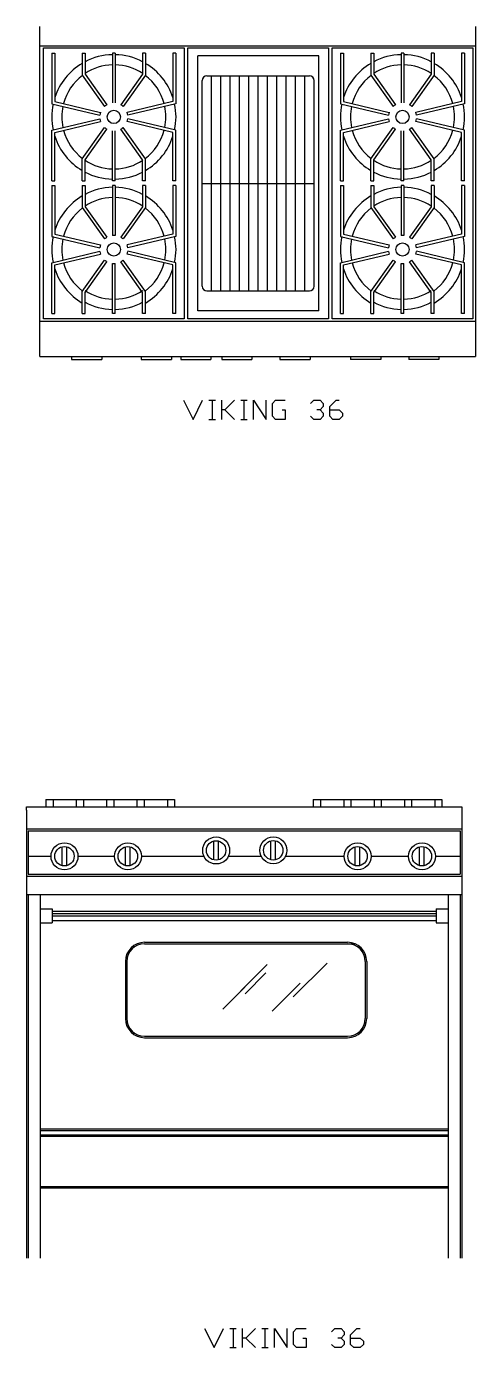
# Model space of a CAD drawing. Header units: inches. Extents: x 6 to 779, y -1361 to -812.
# Drawn here: x 6.1 to 100.4, y -1360.6 to -1083.6 of the extents above; entities that cross this region are included whole.
import ezdxf

# ---------------------------------------------------------------- set-up
doc = ezdxf.new("R2010")
doc.units = ezdxf.units.IN
doc.header["$MEASUREMENT"] = 0
doc.layers.add('CABS', color=7, linetype='Continuous')
doc.layers.add('Text', color=6, linetype='Continuous')

msp = doc.modelspace()

# ---------------------------------------------------------------- linework, layer by layer
at = {"layer": 'CABS', "color": 1}
for p, q in [((8.88, -1152.79), (8.88, -1083.59)), ((100.38, -1083.59), (100.38, -1152.79)), ((8.88, -1087.69), (100.38, -1087.69)), ((8.88, -1152.79), (100.38, -1152.79)), ((10.16, -1245.68), (10.16, -1247.18)), ((11.66, -1245.68), (11.66, -1247.18)), ((16.54, -1245.68), (16.54, -1247.18)), ((18.04, -1245.68), (18.04, -1247.18)), ((22.91, -1245.68), (22.91, -1247.18)), ((24.41, -1245.68), (24.41, -1247.18)), ((29.29, -1245.68), (29.29, -1247.18)), ((30.79, -1245.68), (30.79, -1247.18)), ((35.66, -1245.68), (35.66, -1247.18)), ((37.16, -1245.68), (37.16, -1247.18)), ((66.3, -1245.68), (66.3, -1247.18)), ((67.8, -1245.68), (67.8, -1247.18)), ((72.68, -1245.68), (72.68, -1247.18)), ((74.18, -1245.68), (74.18, -1247.18)), ((79.05, -1245.68), (79.05, -1247.18)), ((80.55, -1245.68), (80.55, -1247.18)), ((85.43, -1245.68), (85.43, -1247.18)), ((86.93, -1245.68), (86.93, -1247.18)), ((91.8, -1245.68), (91.8, -1247.18)), ((93.3, -1245.68), (93.3, -1247.18)), ((6.07, -1247.92), (6.07, -1341.82)), ((6.07, -1247.92), (6.07, -1341.82)), ((97.51, -1247.18), (97.51, -1341.82)), ((97.51, -1247.18), (97.51, -1341.82)), ((8.97, -1268.56), (11.47, -1268.56)), ((11.47, -1268.56), (11.47, -1271.56)), ((92.11, -1268.56), (92.11, -1271.56)), ((92.11, -1268.56), (94.61, -1268.56)), ((11.47, -1269.06), (38.38, -1269.06)), ((11.47, -1269.06), (92.11, -1269.06)), ((64.96, -1269.06), (92.11, -1269.06)), ((8.97, -1271.56), (11.47, -1271.56)), ((92.11, -1271.56), (94.61, -1271.56))]:
    msp.add_line(p, q, dxfattribs=at)
at = {"layer": 'CABS', "color": 7}
for p, q in [((9.68, -1088.09), (39.18, -1088.09)), ((9.68, -1144.89), (9.68, -1088.09)), ((39.18, -1088.09), (39.18, -1144.89)), ((39.98, -1144.89), (39.98, -1088.09)), ((39.98, -1088.09), (69.48, -1088.09)), ((69.48, -1088.09), (69.48, -1144.89)), ((70.28, -1144.89), (70.28, -1088.09)), ((70.28, -1088.09), (99.78, -1088.09)), ((99.78, -1088.09), (99.78, -1144.89)), ((11.43, -1089.17), (11.43, -1099.8)), ((11.43, -1089.17), (12.03, -1089.17)), ((12.03, -1089.17), (12.03, -1099.33)), ((17.78, -1089.17), (18.38, -1089.17)), ((17.78, -1089.17), (17.78, -1093.78)), ((18.38, -1089.17), (18.38, -1093.59)), ((24.13, -1089.17), (24.13, -1099.63)), ((24.73, -1089.17), (24.13, -1089.17)), ((24.73, -1089.17), (24.73, -1099.63)), ((31.08, -1089.17), (30.48, -1089.17)), ((30.48, -1089.17), (30.48, -1093.59)), ((31.08, -1089.17), (31.08, -1093.78)), ((36.83, -1089.17), (36.83, -1099.33)), ((37.43, -1089.17), (36.83, -1089.17)), ((37.43, -1089.17), (37.43, -1099.8)), ((42.03, -1143.2), (42.03, -1089.78)), ((67.43, -1089.78), (42.03, -1089.78)), ((67.43, -1143.2), (67.43, -1089.78)), ((72.03, -1089.17), (72.03, -1099.8)), ((72.03, -1089.17), (72.63, -1089.17)), ((72.63, -1089.17), (72.63, -1099.33)), ((78.38, -1089.17), (78.98, -1089.17)), ((78.38, -1089.17), (78.38, -1093.78)), ((78.98, -1089.17), (78.98, -1093.59)), ((84.73, -1089.17), (84.73, -1099.63)), ((85.33, -1089.17), (84.73, -1089.17)), ((85.33, -1089.17), (85.33, -1099.63)), ((91.68, -1089.17), (91.08, -1089.17)), ((91.08, -1089.17), (91.08, -1093.59)), ((91.68, -1089.17), (91.68, -1093.78)), ((97.43, -1089.17), (97.43, -1099.33)), ((98.03, -1089.17), (97.43, -1089.17)), ((98.03, -1089.17), (98.03, -1099.8)), ((17.78, -1093.78), (22.47, -1100.35)), ((18.38, -1093.59), (22.96, -1100)), ((30.48, -1093.59), (25.89, -1100)), ((31.08, -1093.78), (26.38, -1100.35)), ((43.98, -1093.93), (65.48, -1093.93)), ((44.94, -1139.05), (44.94, -1093.93)), ((46.89, -1139.05), (46.89, -1093.93)), ((48.85, -1139.05), (48.85, -1093.93)), ((50.81, -1139.05), (50.81, -1093.93)), ((52.77, -1139.05), (52.77, -1093.93)), ((54.73, -1139.05), (54.73, -1093.93)), ((56.69, -1139.05), (56.69, -1093.93)), ((58.64, -1139.05), (58.64, -1093.93)), ((60.6, -1139.05), (60.6, -1093.93)), ((62.56, -1139.05), (62.56, -1093.93)), ((64.52, -1139.05), (64.52, -1093.93)), ((78.38, -1093.78), (83.07, -1100.35)), ((78.98, -1093.59), (83.56, -1100)), ((91.08, -1093.59), (86.49, -1100)), ((91.68, -1093.78), (86.98, -1100.35)), ((42.98, -1138.05), (42.98, -1094.93)), ((66.48, -1138.05), (66.48, -1094.93)), ((12.03, -1099.33), (21.64, -1101.6)), ((36.83, -1099.33), (27.22, -1101.6)), ((72.63, -1099.33), (82.24, -1101.6)), ((97.43, -1099.33), (87.82, -1101.6)), ((11.43, -1099.8), (21.5, -1102.18)), ((37.43, -1099.8), (27.36, -1102.18)), ((72.03, -1099.8), (82.1, -1102.18)), ((98.03, -1099.8), (87.96, -1102.18)), ((11.43, -1105.33), (21.5, -1102.95)), ((12.03, -1105.8), (21.64, -1103.53)), ((17.78, -1111.35), (22.47, -1104.78)), ((18.38, -1111.54), (22.96, -1105.13)), ((30.48, -1111.54), (25.89, -1105.13)), ((31.08, -1111.35), (26.38, -1104.78)), ((36.83, -1105.8), (27.22, -1103.53)), ((37.43, -1105.33), (27.36, -1102.95)), ((72.03, -1105.33), (82.1, -1102.95)), ((72.63, -1105.8), (82.24, -1103.53)), ((78.38, -1111.35), (83.07, -1104.78)), ((78.98, -1111.54), (83.56, -1105.13)), ((91.08, -1111.54), (86.49, -1105.13)), ((91.68, -1111.35), (86.98, -1104.78)), ((97.43, -1105.8), (87.82, -1103.53)), ((98.03, -1105.33), (87.96, -1102.95)), ((11.43, -1115.96), (11.43, -1105.33)), ((12.03, -1115.96), (12.03, -1105.8)), ((24.13, -1115.96), (24.13, -1105.5)), ((24.73, -1115.96), (24.73, -1105.5)), ((36.83, -1115.96), (36.83, -1105.8)), ((37.43, -1115.96), (37.43, -1105.33)), ((72.03, -1115.96), (72.03, -1105.33)), ((72.63, -1115.96), (72.63, -1105.8)), ((84.73, -1115.96), (84.73, -1105.5)), ((85.33, -1115.96), (85.33, -1105.5)), ((97.43, -1115.96), (97.43, -1105.8)), ((98.03, -1115.96), (98.03, -1105.33)), ((17.78, -1115.96), (17.78, -1111.35)), ((18.38, -1115.96), (18.38, -1111.54)), ((30.48, -1115.96), (30.48, -1111.54)), ((31.08, -1115.96), (31.08, -1111.35)), ((78.38, -1115.96), (78.38, -1111.35)), ((78.98, -1115.96), (78.98, -1111.54)), ((91.08, -1115.96), (91.08, -1111.54)), ((91.68, -1115.96), (91.68, -1111.35)), ((11.43, -1115.96), (12.03, -1115.96)), ((17.78, -1115.96), (18.38, -1115.96)), ((24.73, -1115.96), (24.13, -1115.96)), ((31.08, -1115.96), (30.48, -1115.96)), ((37.43, -1115.96), (36.83, -1115.96)), ((72.03, -1115.96), (72.63, -1115.96)), ((78.38, -1115.96), (78.98, -1115.96)), ((85.33, -1115.96), (84.73, -1115.96)), ((91.68, -1115.96), (91.08, -1115.96)), ((98.03, -1115.96), (97.43, -1115.96)), ((11.43, -1116.97), (12.03, -1116.97)), ((11.43, -1116.97), (11.43, -1127.6)), ((12.03, -1116.97), (12.03, -1127.12)), ((17.78, -1116.97), (18.38, -1116.97)), ((17.78, -1116.97), (17.78, -1121.57)), ((18.38, -1116.97), (18.38, -1121.38)), ((24.73, -1116.97), (24.13, -1116.97)), ((24.13, -1116.97), (24.13, -1127.42)), ((24.73, -1116.97), (24.73, -1127.42)), ((31.08, -1116.97), (30.48, -1116.97)), ((30.48, -1116.97), (30.48, -1121.38)), ((31.08, -1116.97), (31.08, -1121.57)), ((37.43, -1116.97), (36.83, -1116.97)), ((36.83, -1116.97), (36.83, -1127.12)), ((37.43, -1116.97), (37.43, -1127.6)), ((42.98, -1116.49), (66.48, -1116.49)), ((72.03, -1116.97), (72.63, -1116.97)), ((72.03, -1116.97), (72.03, -1127.6)), ((72.63, -1116.97), (72.63, -1127.12)), ((78.38, -1116.97), (78.98, -1116.97)), ((78.38, -1116.97), (78.38, -1121.57)), ((78.98, -1116.97), (78.98, -1121.38)), ((85.33, -1116.97), (84.73, -1116.97)), ((84.73, -1116.97), (84.73, -1127.42)), ((85.33, -1116.97), (85.33, -1127.42)), ((91.68, -1116.97), (91.08, -1116.97)), ((91.08, -1116.97), (91.08, -1121.38)), ((91.68, -1116.97), (91.68, -1121.57)), ((98.03, -1116.97), (97.43, -1116.97)), ((97.43, -1116.97), (97.43, -1127.12)), ((98.03, -1116.97), (98.03, -1127.6)), ((17.78, -1121.57), (22.47, -1128.14)), ((18.38, -1121.38), (22.96, -1127.79)), ((30.48, -1121.38), (25.89, -1127.79)), ((31.08, -1121.57), (26.38, -1128.14)), ((78.38, -1121.57), (83.07, -1128.14)), ((78.98, -1121.38), (83.56, -1127.79)), ((91.08, -1121.38), (86.49, -1127.79)), ((91.68, -1121.57), (86.98, -1128.14)), ((12.03, -1127.12), (21.64, -1129.39)), ((36.83, -1127.12), (27.22, -1129.39)), ((72.63, -1127.12), (82.24, -1129.39)), ((97.43, -1127.12), (87.82, -1129.39)), ((11.43, -1127.6), (21.5, -1129.98)), ((37.43, -1127.6), (27.36, -1129.98)), ((72.03, -1127.6), (82.1, -1129.98)), ((98.03, -1127.6), (87.96, -1129.98)), ((11.43, -1133.12), (21.5, -1130.74)), ((12.03, -1133.6), (21.64, -1131.33)), ((17.78, -1139.14), (22.47, -1132.58)), ((31.08, -1139.14), (26.38, -1132.58)), ((36.83, -1133.6), (27.22, -1131.33)), ((37.43, -1133.12), (27.36, -1130.74)), ((72.03, -1133.12), (82.1, -1130.74)), ((72.63, -1133.6), (82.24, -1131.33)), ((78.38, -1139.14), (83.07, -1132.58)), ((91.68, -1139.14), (86.98, -1132.58)), ((97.43, -1133.6), (87.82, -1131.33)), ((98.03, -1133.12), (87.96, -1130.74)), ((11.43, -1143.75), (11.43, -1133.12)), ((12.03, -1143.75), (12.03, -1133.6)), ((18.38, -1139.34), (22.96, -1132.92)), ((24.13, -1143.75), (24.13, -1133.3)), ((24.73, -1143.75), (24.73, -1133.3)), ((30.48, -1139.34), (25.89, -1132.92)), ((36.83, -1143.75), (36.83, -1133.6)), ((37.43, -1143.75), (37.43, -1133.12)), ((72.03, -1143.75), (72.03, -1133.12)), ((72.63, -1143.75), (72.63, -1133.6)), ((78.98, -1139.34), (83.56, -1132.92)), ((84.73, -1143.75), (84.73, -1133.3)), ((85.33, -1143.75), (85.33, -1133.3)), ((91.08, -1139.34), (86.49, -1132.92)), ((97.43, -1143.75), (97.43, -1133.6)), ((98.03, -1143.75), (98.03, -1133.12)), ((17.78, -1143.75), (17.78, -1139.14)), ((18.38, -1143.75), (18.38, -1139.34)), ((30.48, -1143.75), (30.48, -1139.34)), ((31.08, -1143.75), (31.08, -1139.14)), ((43.98, -1139.05), (65.48, -1139.05)), ((78.38, -1143.75), (78.38, -1139.14)), ((78.98, -1143.75), (78.98, -1139.34)), ((91.08, -1143.75), (91.08, -1139.34)), ((91.68, -1143.75), (91.68, -1139.14)), ((11.43, -1143.75), (12.03, -1143.75)), ((17.78, -1143.75), (18.38, -1143.75)), ((24.73, -1143.75), (24.13, -1143.75)), ((31.08, -1143.75), (30.48, -1143.75)), ((37.43, -1143.75), (36.83, -1143.75)), ((67.43, -1143.2), (42.03, -1143.2)), ((72.03, -1143.75), (72.63, -1143.75)), ((78.38, -1143.75), (78.98, -1143.75)), ((85.33, -1143.75), (84.73, -1143.75)), ((91.68, -1143.75), (91.08, -1143.75)), ((98.03, -1143.75), (97.43, -1143.75)), ((8.88, -1145.39), (100.38, -1145.39)), ((39.18, -1144.89), (9.68, -1144.89)), ((69.48, -1144.89), (39.98, -1144.89)), ((99.78, -1144.89), (70.28, -1144.89)), ((15.53, -1152.79), (15.53, -1153.42)), ((15.53, -1153.42), (21.88, -1153.42)), ((21.88, -1152.79), (21.88, -1153.42)), ((30.16, -1152.79), (30.16, -1153.42)), ((30.16, -1153.42), (36.51, -1153.42)), ((36.51, -1152.79), (36.51, -1153.42)), ((38.46, -1152.79), (38.46, -1153.42)), ((38.46, -1153.42), (44.81, -1153.42)), ((44.81, -1152.79), (44.81, -1153.42)), ((47.07, -1152.79), (47.07, -1153.42)), ((47.07, -1153.42), (53.42, -1153.42)), ((53.42, -1152.79), (53.42, -1153.42)), ((59.27, -1152.79), (59.27, -1153.42)), ((59.27, -1153.42), (65.62, -1153.42)), ((65.62, -1152.79), (65.62, -1153.42)), ((74.13, -1152.79), (74.13, -1153.42)), ((80.48, -1153.42), (74.13, -1153.42)), ((80.48, -1152.79), (80.48, -1153.42)), ((86.33, -1152.79), (86.33, -1153.42)), ((92.68, -1153.42), (86.33, -1153.42)), ((92.68, -1152.79), (92.68, -1153.42))]:
    msp.add_line(p, q, dxfattribs=at)
at = {"layer": 'CABS'}
for p, q in [((10.16, -1245.68), (11.66, -1245.68)), ((11.66, -1245.68), (22.91, -1245.68)), ((22.91, -1245.68), (24.41, -1245.68)), ((24.41, -1245.68), (35.66, -1245.68)), ((35.66, -1245.68), (37.16, -1245.68)), ((66.3, -1245.68), (67.8, -1245.68)), ((67.8, -1245.68), (79.05, -1245.68)), ((79.05, -1245.68), (80.55, -1245.68)), ((79.05, -1245.68), (80.55, -1245.68)), ((80.55, -1245.68), (91.8, -1245.68)), ((91.8, -1245.68), (93.3, -1245.68)), ((6.07, -1247.92), (6.07, -1247.18)), ((6.07, -1247.18), (38.38, -1247.18)), ((37.16, -1247.18), (66.3, -1247.18)), ((64.96, -1247.18), (97.51, -1247.18)), ((6.07, -1251.82), (38.38, -1251.82)), ((6.07, -1251.82), (97.51, -1251.82)), ((39.82, -1251.82), (51.79, -1251.82)), ((64.96, -1251.82), (97.51, -1251.82)), ((45.39, -1258.33), (45.39, -1254.38)), ((46.39, -1258.33), (46.39, -1254.38)), ((57.4, -1258.3), (57.4, -1254.34)), ((58.4, -1258.3), (58.4, -1254.34)), ((13.55, -1259.54), (13.55, -1255.59)), ((14.55, -1259.54), (14.55, -1255.59)), ((26.87, -1259.54), (26.87, -1255.59)), ((27.87, -1259.54), (27.87, -1255.59)), ((75.09, -1259.54), (75.09, -1255.59)), ((76.09, -1259.54), (76.09, -1255.59)), ((88.61, -1259.54), (88.61, -1255.59)), ((89.61, -1259.54), (89.61, -1255.59)), ((6.07, -1261.72), (38.38, -1261.72)), ((6.07, -1261.72), (97.51, -1261.72)), ((64.96, -1261.72), (97.51, -1261.72)), ((6.07, -1265.62), (38.38, -1265.62)), ((6.47, -1265.62), (6.47, -1341.82)), ((8.97, -1265.62), (8.97, -1341.82)), ((8.97, -1265.62), (94.61, -1265.62)), ((64.96, -1265.62), (97.51, -1265.62)), ((94.61, -1265.62), (94.61, -1341.82)), ((97.11, -1265.62), (97.11, -1341.82)), ((11.47, -1269.56), (38.38, -1269.56)), ((11.47, -1269.56), (92.11, -1269.56)), ((64.96, -1269.56), (92.11, -1269.56)), ((30.87, -1275.61), (38.38, -1275.61)), ((30.87, -1275.61), (73.51, -1275.61)), ((39.82, -1275.61), (63.52, -1275.61)), ((26.87, -1279.61), (26.87, -1291.61)), ((77.51, -1279.61), (77.51, -1291.61)), ((30.87, -1295.61), (38.38, -1295.61)), ((30.87, -1295.61), (73.51, -1295.61)), ((64.96, -1295.61), (73.51, -1295.61)), ((8.97, -1314.75), (38.38, -1314.75)), ((8.97, -1314.75), (94.61, -1314.75)), ((64.96, -1314.75), (94.61, -1314.75)), ((8.97, -1316.25), (38.38, -1316.25)), ((8.97, -1316.25), (94.61, -1316.25)), ((64.96, -1316.25), (94.61, -1316.25)), ((8.97, -1326.82), (38.38, -1326.82)), ((8.97, -1326.82), (94.61, -1326.82)), ((64.96, -1326.82), (94.61, -1326.82))]:
    msp.add_line(p, q, dxfattribs=at)
at = {"layer": 'CABS', "color": 8}
for p, q in [((6.47, -1252.22), (38.38, -1252.22)), ((6.47, -1252.22), (97.11, -1252.22)), ((6.47, -1252.22), (6.47, -1261.32)), ((39.82, -1252.22), (51.79, -1252.22)), ((64.96, -1252.22), (97.11, -1252.22)), ((97.11, -1252.22), (97.11, -1261.32)), ((6.47, -1257.57), (11.24, -1257.57)), ((16.89, -1257.57), (24.57, -1257.57)), ((30.22, -1257.57), (38.38, -1257.57)), ((30.22, -1257.57), (43.35, -1257.57)), ((48.47, -1257.57), (55.38, -1257.57)), ((60.47, -1257.57), (72.78, -1257.57)), ((64.96, -1257.57), (72.78, -1257.57)), ((78.44, -1257.57), (86.3, -1257.57)), ((91.96, -1257.57), (97.11, -1257.57)), ((6.47, -1261.32), (38.38, -1261.32)), ((6.47, -1261.32), (97.11, -1261.32)), ((64.96, -1261.32), (97.11, -1261.32)), ((11.47, -1270.06), (38.38, -1270.06)), ((11.47, -1270.06), (92.11, -1270.06)), ((11.47, -1271.06), (38.38, -1271.06)), ((11.47, -1271.06), (92.11, -1271.06)), ((64.96, -1270.06), (92.11, -1270.06)), ((64.96, -1271.06), (92.11, -1271.06)), ((30.87, -1275.91), (38.38, -1275.91)), ((30.87, -1275.91), (75.03, -1275.91)), ((39.82, -1275.91), (63.52, -1275.91)), ((27.17, -1279.61), (27.17, -1291.61)), ((77.21, -1279.61), (77.21, -1291.61)), ((56.65, -1280.28), (47.32, -1289.6)), ((47.32, -1289.6), (54.9, -1282.03)), ((56.36, -1282.03), (51.98, -1286.4)), ((69.21, -1279.96), (62.1, -1287.07)), ((63.52, -1284.2), (57.65, -1290.07)), ((30.87, -1295.31), (38.38, -1295.31)), ((30.87, -1295.31), (73.51, -1295.31)), ((64.96, -1295.31), (73.51, -1295.31)), ((8.97, -1315.05), (38.38, -1315.05)), ((8.97, -1315.05), (94.61, -1315.05)), ((64.96, -1315.05), (94.61, -1315.05)), ((8.97, -1315.95), (38.38, -1315.95)), ((8.97, -1315.95), (94.61, -1315.95)), ((64.96, -1315.95), (94.61, -1315.95)), ((8.97, -1327.12), (38.38, -1327.12)), ((8.97, -1327.12), (94.61, -1327.12)), ((64.96, -1327.12), (94.61, -1327.12))]:
    msp.add_line(p, q, dxfattribs=at)
at = {"layer": 'CABS', "color": 7}
for centre in [(24.43, -1102.56), (85.03, -1102.56), (24.43, -1130.36), (85.03, -1130.36)]:
    msp.add_circle(centre, 1.39, dxfattribs=at)
at = {"layer": 'CABS'}
for centre, radius in [((14.07, -1257.58), 2.83), ((27.39, -1257.58), 2.83), ((45.91, -1256.36), 2.83), ((45.89, -1256.35), 2.04), ((57.92, -1256.33), 2.83), ((57.9, -1256.32), 2.04), ((75.61, -1257.58), 2.83), ((89.13, -1257.58), 2.83), ((14.05, -1257.57), 2.04), ((27.37, -1257.57), 2.04), ((75.59, -1257.57), 2.04), ((89.11, -1257.57), 2.04)]:
    msp.add_circle(centre, radius, dxfattribs=at)
at = {"layer": 'CABS', "color": 7}
for centre, radius, start, end in [((24.43, -1102.56), 13.05, 120.637, 161.8467), ((24.43, -1102.56), 13.05, 91.3173, 117.6209), ((24.43, -1102.56), 13.05, 62.3791, 88.6827), ((24.43, -1102.56), 13.05, 18.1533, 59.363), ((85.03, -1102.56), 13.05, 120.637, 161.8467), ((85.03, -1102.56), 13.05, 91.3173, 117.6209), ((85.03, -1102.56), 13.05, 62.3791, 88.6827), ((85.03, -1102.56), 13.05, 18.1533, 59.363), ((24.43, -1102.56), 10.92, 127.1421, 165.1345), ((24.43, -1102.56), 10.92, 91.5747, 123.6543), ((24.43, -1102.56), 10.92, 56.3457, 88.4253), ((24.43, -1102.56), 10.92, 14.8655, 52.8579), ((43.98, -1094.93), 1, 90, 180), ((65.48, -1094.93), 1, 0, 90), ((85.03, -1102.56), 10.92, 127.1421, 165.1345), ((85.03, -1102.56), 10.92, 91.5747, 123.6543), ((85.03, -1102.56), 10.92, 56.3457, 88.4253), ((85.03, -1102.56), 10.92, 14.8655, 52.8579), ((24.43, -1102.56), 2.95, 275.8286, 275.8286), ((24.43, -1102.56), 2.95, 95.8286, 95.8286), ((85.03, -1102.56), 2.95, 95.8286, 95.8286), ((85.03, -1102.56), 2.95, 275.8286, 275.8286), ((24.43, -1102.56), 13.05, 168.0265, 191.9735), ((24.43, -1102.56), 10.92, 168.2839, 191.7161), ((24.43, -1102.56), 2.95, 160.8806, 172.5378), ((24.43, -1102.56), 2.95, 119.7388, 131.396), ((24.43, -1102.56), 2.95, 48.604, 60.2612), ((24.43, -1102.56), 2.95, 7.4622, 19.1194), ((24.43, -1102.56), 10.92, 348.2839, 11.7161), ((24.43, -1102.56), 13.05, 348.0265, 11.9735), ((85.03, -1102.56), 13.05, 168.0265, 191.9735), ((85.03, -1102.56), 10.92, 168.2839, 191.7161), ((85.03, -1102.56), 2.95, 160.8806, 172.5378), ((85.03, -1102.56), 2.95, 119.7388, 131.396), ((85.03, -1102.56), 2.95, 48.604, 60.2612), ((85.03, -1102.56), 2.95, 7.4622, 19.1194), ((85.03, -1102.56), 10.92, 348.2839, 11.7161), ((85.03, -1102.56), 13.05, 348.0265, 11.9735), ((24.43, -1102.56), 2.95, 187.4622, 199.1194), ((24.43, -1102.56), 2.95, 228.604, 240.2612), ((24.43, -1102.56), 2.95, 299.7388, 311.396), ((24.43, -1102.56), 2.95, 340.8806, 352.5378), ((85.03, -1102.56), 2.95, 187.4622, 199.1194), ((85.03, -1102.56), 2.95, 228.604, 240.2612), ((85.03, -1102.56), 2.95, 299.7388, 311.396), ((85.03, -1102.56), 2.95, 340.8806, 352.5378), ((24.43, -1102.56), 13.05, 198.1533, 239.363), ((24.43, -1102.56), 10.92, 194.8655, 232.8579), ((24.43, -1102.56), 10.92, 307.1421, 345.1345), ((24.43, -1102.56), 13.05, 300.637, 341.8467), ((85.03, -1102.56), 13.05, 198.1533, 239.363), ((85.03, -1102.56), 10.92, 194.8655, 232.8579), ((85.03, -1102.56), 10.92, 307.1421, 345.1345), ((85.03, -1102.56), 13.05, 300.637, 341.8467), ((24.43, -1102.56), 10.92, 236.3457, 268.4253), ((24.43, -1102.56), 10.92, 271.5747, 303.6543), ((85.03, -1102.56), 10.92, 236.3457, 268.4253), ((85.03, -1102.56), 10.92, 271.5747, 303.6543), ((24.43, -1102.56), 13.05, 242.3791, 268.6827), ((24.43, -1102.56), 13.05, 271.3173, 297.6209), ((85.03, -1102.56), 13.05, 242.3791, 268.6827), ((85.03, -1102.56), 13.05, 271.3173, 297.6209), ((24.43, -1130.36), 13.05, 91.3173, 117.6209), ((24.43, -1130.36), 13.05, 62.3791, 88.6827), ((85.03, -1130.36), 13.05, 91.3173, 117.6209), ((85.03, -1130.36), 13.05, 62.3791, 88.6827), ((24.43, -1130.36), 13.05, 120.637, 161.8467), ((24.43, -1130.36), 10.92, 127.1421, 165.1345), ((24.43, -1130.36), 10.92, 91.5747, 123.6543), ((24.43, -1130.36), 10.92, 56.3457, 88.4253), ((24.43, -1130.36), 10.92, 14.8655, 52.8579), ((24.43, -1130.36), 13.05, 18.1533, 59.363), ((85.03, -1130.36), 13.05, 120.637, 161.8467), ((85.03, -1130.36), 10.92, 127.1421, 165.1345), ((85.03, -1130.36), 10.92, 91.5747, 123.6543), ((85.03, -1130.36), 10.92, 56.3457, 88.4253), ((85.03, -1130.36), 10.92, 14.8655, 52.8579), ((85.03, -1130.36), 13.05, 18.1533, 59.363), ((24.43, -1130.36), 13.05, 168.0265, 191.9735), ((24.43, -1130.36), 10.92, 168.2839, 191.7161), ((24.43, -1130.36), 2.95, 160.8806, 172.5378), ((24.43, -1130.36), 2.95, 119.7388, 131.396), ((24.43, -1130.36), 2.95, 84.1714, 95.8286), ((24.43, -1130.36), 2.95, 48.604, 60.2612), ((24.43, -1130.36), 2.95, 7.4622, 19.1194), ((24.43, -1130.36), 10.92, 348.2839, 11.7161), ((24.43, -1130.36), 13.05, 348.0265, 11.9735), ((85.03, -1130.36), 13.05, 168.0265, 191.9735), ((85.03, -1130.36), 10.92, 168.2839, 191.7161), ((85.03, -1130.36), 2.95, 160.8806, 172.5378), ((85.03, -1130.36), 2.95, 119.7388, 131.396), ((85.03, -1130.36), 2.95, 84.1714, 95.8286), ((85.03, -1130.36), 2.95, 48.604, 60.2612), ((85.03, -1130.36), 2.95, 7.4622, 19.1194), ((85.03, -1130.36), 10.92, 348.2839, 11.7161), ((85.03, -1130.36), 13.05, 348.0265, 11.9735), ((24.43, -1130.36), 2.95, 187.4622, 199.1194), ((24.43, -1130.36), 2.95, 228.604, 240.2612), ((24.43, -1130.36), 2.95, 299.7388, 311.396), ((24.43, -1130.36), 2.95, 340.8806, 352.5378), ((85.03, -1130.36), 2.95, 187.4622, 199.1194), ((85.03, -1130.36), 2.95, 228.604, 240.2612), ((85.03, -1130.36), 2.95, 299.7388, 311.396), ((85.03, -1130.36), 2.95, 340.8806, 352.5378), ((24.43, -1130.36), 13.05, 198.1533, 239.363), ((24.43, -1130.36), 10.92, 194.8655, 232.8579), ((24.43, -1130.36), 2.95, 264.1714, 275.8286), ((24.43, -1130.36), 10.92, 307.1421, 345.1345), ((24.43, -1130.36), 13.05, 300.637, 341.8467), ((85.03, -1130.36), 13.05, 198.1533, 239.363), ((85.03, -1130.36), 10.92, 194.8655, 232.8579), ((85.03, -1130.36), 2.95, 264.1714, 275.8286), ((85.03, -1130.36), 10.92, 307.1421, 345.1345), ((85.03, -1130.36), 13.05, 300.637, 341.8467), ((43.98, -1138.05), 1, 180, 270), ((65.48, -1138.05), 1, 270, 0), ((24.43, -1129.86), 10.92, 236.3457, 268.4253), ((24.43, -1129.86), 10.92, 271.5747, 303.6543), ((85.03, -1129.86), 10.92, 236.3457, 268.4253), ((85.03, -1129.86), 10.92, 271.5747, 303.6543), ((24.43, -1129.86), 13.05, 242.3791, 268.6827), ((24.43, -1129.86), 13.05, 271.3173, 297.6209), ((85.03, -1129.86), 13.05, 242.3791, 268.6827), ((85.03, -1129.86), 13.05, 271.3173, 297.6209)]:
    msp.add_arc(centre, radius, start, end, dxfattribs=at)
at = {"layer": 'CABS'}
for centre, start, end in [((30.87, -1279.61), 90, 180), ((73.51, -1279.61), 0, 90), ((30.87, -1291.61), 180, 270), ((73.51, -1291.61), 270, 0)]:
    msp.add_arc(centre, 4, start, end, dxfattribs=at)
at = {"layer": 'CABS', "color": 8}
for centre, start, end in [((30.87, -1279.61), 90, 180), ((73.51, -1279.61), 0, 90), ((30.87, -1291.61), 180, 270), ((73.51, -1291.61), 270, 0)]:
    msp.add_arc(centre, 3.7, start, end, dxfattribs=at)
at = {"layer": 'Text'}
for points in [[(39.07, -1161.97, 0), (41.07, -1165.97, 0)], [(41.07, -1165.97, 0), (43.07, -1161.97, 0)], [(44.4, -1161.97, 0), (45.74, -1161.97, 0)], [(45.07, -1161.97, 0), (45.07, -1165.97, 0)], [(47.07, -1165.97, 0), (47.07, -1161.97, 0)], [(49.74, -1161.97, 0), (47.74, -1163.97, 0)], [(51.07, -1161.97, 0), (52.4, -1161.97, 0)], [(51.74, -1161.97, 0), (51.74, -1165.97, 0)], [(53.74, -1165.97, 0), (53.74, -1161.97, 0)], [(53.74, -1161.97, 0), (56.4, -1165.97, 0)], [(56.4, -1165.97, 0), (56.4, -1161.97, 0)], [(57.74, -1162.64, 0), (58.4, -1161.97, 0)], [(57.74, -1165.3, 0), (57.74, -1162.64, 0)], [(58.4, -1161.97, 0), (60.4, -1161.97, 0)], [(65.74, -1162.64, 0), (66.4, -1161.97, 0)], [(66.4, -1161.97, 0), (67.74, -1161.97, 0)], [(67.74, -1161.97, 0), (68.4, -1162.64, 0)], [(68.4, -1163.3, 0), (67.74, -1163.97, 0)], [(68.4, -1162.64, 0), (68.4, -1163.3, 0)], [(69.74, -1163.3, 0), (71.07, -1161.97, 0)], [(69.74, -1165.3, 0), (69.74, -1163.3, 0)], [(71.07, -1161.97, 0), (71.74, -1161.97, 0)], [(44.4, -1165.97, 0), (45.74, -1165.97, 0)], [(47.74, -1163.97, 0), (47.07, -1163.97, 0)], [(47.74, -1163.97, 0), (49.74, -1165.97, 0)], [(51.07, -1165.97, 0), (52.4, -1165.97, 0)], [(58.4, -1165.97, 0), (57.74, -1165.3, 0)], [(60.4, -1165.97, 0), (58.4, -1165.97, 0)], [(59.74, -1163.97, 0), (60.4, -1163.97, 0)], [(60.4, -1163.97, 0), (60.4, -1165.97, 0)], [(66.4, -1165.97, 0), (65.74, -1165.3, 0)], [(67.74, -1165.97, 0), (66.4, -1165.97, 0)], [(67.74, -1163.97, 0), (67.07, -1163.97, 0)], [(67.74, -1163.97, 0), (68.4, -1164.64, 0)], [(68.4, -1165.3, 0), (67.74, -1165.97, 0)], [(68.4, -1164.64, 0), (68.4, -1165.3, 0)], [(69.74, -1163.97, 0), (71.74, -1163.97, 0)], [(70.4, -1165.97, 0), (69.74, -1165.3, 0)], [(71.74, -1165.97, 0), (70.4, -1165.97, 0)], [(71.74, -1163.97, 0), (72.4, -1164.64, 0)], [(72.4, -1165.3, 0), (71.74, -1165.97, 0)], [(72.4, -1164.64, 0), (72.4, -1165.3, 0)], [(43.47, -1356.58, 0), (45.47, -1360.58, 0)], [(45.47, -1360.58, 0), (47.47, -1356.58, 0)], [(48.81, -1356.58, 0), (50.14, -1356.58, 0)], [(49.47, -1356.58, 0), (49.47, -1360.58, 0)], [(51.47, -1360.58, 0), (51.47, -1356.58, 0)], [(54.14, -1356.58, 0), (52.14, -1358.58, 0)], [(55.47, -1356.58, 0), (56.81, -1356.58, 0)], [(56.14, -1356.58, 0), (56.14, -1360.58, 0)], [(58.14, -1360.58, 0), (58.14, -1356.58, 0)], [(58.14, -1356.58, 0), (60.81, -1360.58, 0)], [(60.81, -1360.58, 0), (60.81, -1356.58, 0)], [(62.14, -1357.25, 0), (62.81, -1356.58, 0)], [(62.14, -1359.91, 0), (62.14, -1357.25, 0)], [(62.81, -1356.58, 0), (64.81, -1356.58, 0)], [(70.14, -1357.25, 0), (70.81, -1356.58, 0)], [(70.81, -1356.58, 0), (72.14, -1356.58, 0)], [(72.14, -1356.58, 0), (72.81, -1357.25, 0)], [(72.81, -1357.25, 0), (72.81, -1357.91, 0)], [(74.14, -1357.91, 0), (75.47, -1356.58, 0)], [(75.47, -1356.58, 0), (76.14, -1356.58, 0)], [(52.14, -1358.58, 0), (51.47, -1358.58, 0)], [(52.14, -1358.58, 0), (54.14, -1360.58, 0)], [(62.81, -1360.58, 0), (62.14, -1359.91, 0)], [(64.14, -1358.58, 0), (64.81, -1358.58, 0)], [(64.81, -1358.58, 0), (64.81, -1360.58, 0)], [(70.81, -1360.58, 0), (70.14, -1359.91, 0)], [(72.14, -1358.58, 0), (71.47, -1358.58, 0)], [(72.81, -1357.91, 0), (72.14, -1358.58, 0)], [(72.14, -1358.58, 0), (72.81, -1359.25, 0)], [(72.81, -1359.91, 0), (72.14, -1360.58, 0)], [(72.81, -1359.25, 0), (72.81, -1359.91, 0)], [(74.14, -1359.91, 0), (74.14, -1357.91, 0)], [(74.14, -1358.58, 0), (76.14, -1358.58, 0)], [(74.81, -1360.58, 0), (74.14, -1359.91, 0)], [(76.14, -1358.58, 0), (76.81, -1359.25, 0)], [(76.81, -1359.91, 0), (76.14, -1360.58, 0)], [(76.81, -1359.25, 0), (76.81, -1359.91, 0)], [(48.81, -1360.58, 0), (50.14, -1360.58, 0)], [(55.47, -1360.58, 0), (56.81, -1360.58, 0)], [(64.81, -1360.58, 0), (62.81, -1360.58, 0)], [(72.14, -1360.58, 0), (70.81, -1360.58, 0)], [(76.14, -1360.58, 0), (74.81, -1360.58, 0)]]:
    msp.add_polyline3d(points, dxfattribs=at)

doc.saveas('drawing.dxf')
